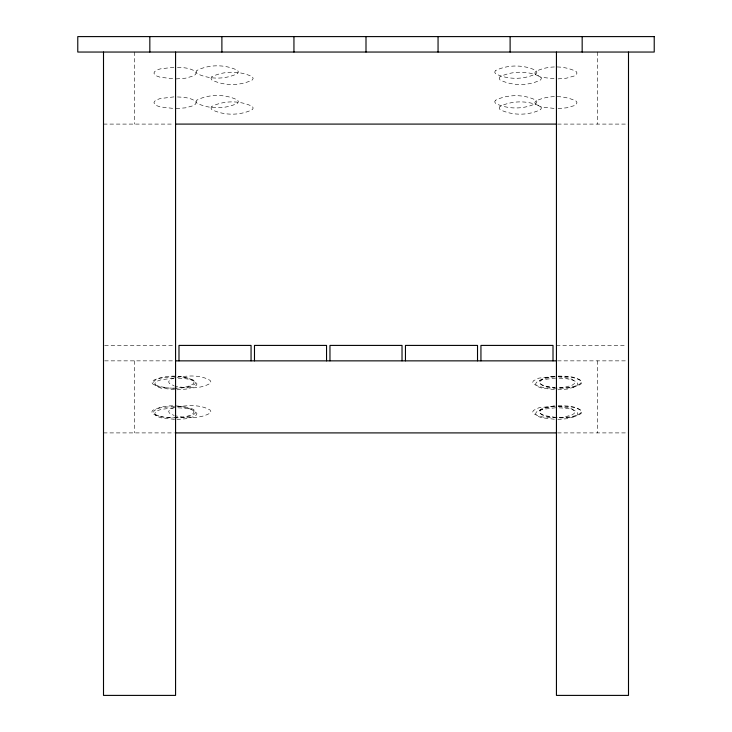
<?xml version="1.0" encoding="UTF-8"?>
<svg xmlns="http://www.w3.org/2000/svg" width="732" height="732" viewBox="0 0 732 732"><rect width="100%" height="100%" fill="white"/><g stroke="black" fill="none" stroke-linecap="round" stroke-linejoin="round"><path stroke-width="0.55" stroke-dasharray="3.66 2.75" d="M174.847 377.758L171.498 378.975L169.394 380.393L168.671 381.921L169.394 383.44L174.006 385.773M174.847 407.413L171.498 408.639L169.394 410.057L168.671 411.576L169.394 413.104L174.006 415.437M177.025 377.291C187.859 375.617 200.33 374.619 210.111 380.393L210.834 381.921L210.111 383.44C199.635 389.479 186.321 388.28 174.847 386.084M177.025 406.946C187.859 405.281 200.33 404.284 210.111 410.057L210.834 411.576L210.111 413.104C199.635 419.143 186.321 417.945 174.847 415.739M554.874 376.23L545.422 377.758L542.073 378.975L539.969 380.393L539.246 381.921L539.969 383.44L542.073 384.858L545.422 386.084L554.874 387.603M555.213 376.724L545.761 378.243L542.412 379.46L540.308 380.887L539.594 382.406L540.308 383.934L542.412 385.352L545.761 386.569L555.213 388.097M559.266 387.969L564.345 387.384L572.058 385.224L574.172 383.806L574.885 382.287L574.172 380.759L572.058 379.341L568.709 378.124L555.991 376.477M554.874 405.894L545.422 407.413L542.073 408.639L539.969 410.057L539.246 411.576L539.969 413.104L542.073 414.522L545.422 415.739L554.874 417.267M555.213 406.379L545.761 407.907L542.412 409.124L540.308 410.542L539.594 412.07L540.308 413.589L542.412 415.007L545.761 416.233L555.213 417.752M559.266 417.633L564.345 417.039L572.058 414.888L574.172 413.47L574.885 411.942L574.172 410.423L572.058 409.005L568.709 407.779L555.991 406.141M173.941 67.225L160.125 68.909L156.776 70.135L154.672 71.553L153.949 73.072L154.672 74.6L156.776 76.018L160.125 77.235L175.03 78.965M176.119 78.919L185.571 78.178L193.285 76.018L195.389 74.6L196.112 73.072L195.389 71.553C189.551 67.436 181.893 67.554 175.03 67.188M558.086 78.882L566.44 78.178L574.153 76.018L576.258 74.6L576.981 73.072L576.258 71.553C564.116 65.395 547.682 65.395 535.54 71.553L534.817 73.072L535.54 74.6L540.994 77.235L555.899 78.965M173.941 96.889L160.125 98.573L156.776 99.79L154.672 101.208L153.949 102.736L154.672 104.264L156.776 105.683L160.125 106.899L175.03 108.62M176.119 108.583L185.571 107.833L193.285 105.683L195.389 104.264L196.112 102.736L195.389 101.208C189.551 97.091 181.893 97.21 175.03 96.853M558.086 108.546L566.44 107.833L574.153 105.683L576.258 104.264L576.981 102.736L576.258 101.208C564.116 95.059 547.682 95.059 535.54 101.208L534.817 102.736L535.54 104.264L540.994 106.899L555.899 108.62M174.655 376.523L159.75 378.243L156.401 379.46L154.296 380.887L153.574 382.406L154.296 383.934L156.401 385.352L159.75 386.569L169.202 388.097M173.676 378.142L160.958 379.789L157.609 381.006L155.495 382.424L154.781 383.952L155.495 385.471L157.609 386.889L160.958 388.116L175.863 389.836M172.935 388.17C179.798 387.804 187.456 387.933 193.303 383.806L194.017 382.287L193.303 380.759L191.189 379.341L183.476 377.181L178.398 376.596M174.655 388.289C181.518 387.933 189.176 388.052 195.014 383.934L195.737 382.406L195.014 380.887C182.332 374.656 165.267 374.436 152.576 380.759L151.863 382.287L152.576 383.806C158.606 388.052 166.512 387.768 173.566 388.253M176.952 389.799L186.404 389.049L194.117 386.889L196.222 385.471L196.935 383.952L196.222 382.424C190.375 378.307 182.725 378.426 175.863 378.06M558.141 376.111C565.717 376.166 574.181 375.992 580.686 380.393L581.409 381.921L580.686 383.44C573.513 388.18 564.235 387.759 555.963 387.649M553.804 376.394L538.898 378.124L533.445 380.759L532.731 382.287L533.445 383.806C540.289 388.372 549.156 388.097 557.079 388.052M558.489 376.596C566.065 376.66 574.519 376.477 581.034 380.887L581.748 382.406L581.034 383.934C573.861 388.674 564.582 388.244 556.302 388.134M555.634 378.105L541.826 379.789L538.478 381.006L536.364 382.424L535.65 383.952L536.364 385.471L538.478 386.889L541.826 388.116L556.732 389.836M557.821 389.799L567.273 389.049L574.986 386.889L577.091 385.471L577.804 383.952L577.091 382.424C571.244 378.307 563.594 378.426 556.732 378.06M174.655 406.178L159.75 407.907L154.296 410.542L153.574 412.07L154.296 413.589L156.401 415.007L164.114 417.167M173.676 407.806L160.958 409.444L157.609 410.67L155.495 412.089L154.781 413.607L155.495 415.135L157.609 416.554L160.958 417.771L175.863 419.5M174.655 417.954C181.518 417.588 189.176 417.716 195.014 413.589L195.737 412.07L195.014 410.542L192.909 409.124L185.196 406.974L176.842 406.26M176.952 419.454L186.404 418.704L194.117 416.554L196.222 415.135L196.935 413.607L196.222 412.089C190.375 407.962 182.725 408.09 175.863 407.724M558.141 405.775C565.717 405.83 574.181 405.647 580.686 410.057L581.409 411.576L580.686 413.104C573.513 417.844 564.235 417.423 555.963 417.304M553.804 406.059L538.898 407.779L533.445 410.423L532.731 411.942L533.445 413.47C540.289 418.036 549.156 417.762 557.079 417.707M558.489 406.26C566.065 406.315 574.519 406.141 581.034 410.542L581.748 412.07L581.034 413.589C573.861 418.329 564.582 417.908 556.302 417.798M555.634 407.761L541.826 409.444L538.478 410.67L536.364 412.089L535.65 413.607L536.364 415.135L538.478 416.554L541.826 417.771L556.732 419.5M557.821 419.454L567.273 418.704L574.986 416.554L577.091 415.135L577.804 413.607L577.091 412.089C571.244 407.962 563.594 408.09 556.732 407.724M103.505 124.092L173.283 124.092M557.583 124.092L628.495 124.092M104.658 345.413L173.283 345.413M556.43 345.413L626.208 345.413M104.658 360.858L174.326 360.858M557.574 360.858L626.208 360.858M103.505 432.905L174.326 432.905M557.583 432.905L628.495 432.905M167.482 417.633C176.101 417.789 185.791 418.384 193.303 413.47L194.017 411.942L193.303 410.423C181.152 404.265 164.727 404.265 152.576 410.423L151.863 411.942L152.576 413.47C158.615 417.707 166.503 417.441 173.566 417.917M597.605 52.045L597.605 124.092M597.605 360.858L597.605 432.905M134.395 52.045L134.395 124.092M134.395 360.858L134.395 432.905M196.917 70.437L196.203 71.956L196.917 73.484C209.068 79.632 225.493 79.632 237.644 73.484L238.367 71.956L237.644 70.437C225.493 64.279 209.068 64.279 196.917 70.437M196.917 100.092L196.203 101.62L196.917 103.139C209.068 109.297 225.493 109.297 237.644 103.139L238.367 101.62L237.644 100.092C225.493 93.943 209.068 93.943 196.917 100.092M211.722 76.842L210.999 78.361L211.722 79.889C223.864 86.047 240.297 86.047 252.439 79.889L253.162 78.361L252.439 76.842C240.297 70.684 223.864 70.684 211.722 76.842M211.722 106.506L210.999 108.025L211.722 109.553C223.864 115.702 240.297 115.702 252.439 109.553L253.162 108.025L252.439 106.506C240.297 100.348 223.864 100.348 211.722 106.506M495.436 70.629L494.722 72.157L495.436 73.676C507.587 79.834 524.011 79.834 536.163 73.676L536.876 72.157L536.163 70.629C524.011 64.48 507.587 64.48 495.436 70.629M499.947 76.842L499.224 78.361L499.947 79.889C512.089 86.047 528.522 86.047 540.664 79.889L541.387 78.361L540.664 76.842C528.522 70.684 512.089 70.684 499.947 76.842M495.436 100.293L494.722 101.812L495.436 103.34C507.587 109.498 524.011 109.498 536.163 103.34L536.876 101.812L536.163 100.293C524.011 94.135 507.587 94.135 495.436 100.293M499.947 106.506L499.224 108.025L499.947 109.553C512.089 115.702 528.522 115.702 540.664 109.553L541.387 108.025L540.664 106.506C528.522 100.348 512.089 100.348 499.947 106.506"/><path stroke-width="1.1" d="M175.57 124.092L556.43 124.092M175.46 360.858L556.54 360.858M175.46 432.905L556.54 432.905M628.495 52.045L628.495 695.4L556.439 695.4L556.439 52.045M582.169 36.6L582.169 52.045M553.008 360.858L553.008 345.413L480.942 345.413L480.942 360.858M510.113 36.6L510.113 52.045M477.52 360.858L477.52 345.413L405.455 345.413L405.455 360.858M438.056 36.6L438.056 52.045M402.024 360.858L402.024 345.413L329.967 345.413L329.967 360.858M366 36.6L366 52.045M326.545 360.858L326.545 345.413L254.48 345.413L254.48 360.858M293.944 36.6L293.944 52.045M251.058 360.858L251.058 345.413L178.992 345.413L178.992 360.858M221.888 36.6L221.888 52.045M175.57 52.045L175.57 695.4L103.505 695.4L103.505 52.045M149.831 36.6L149.831 52.045M654.225 36.6L77.775 36.6L77.775 52.045L654.225 52.045L654.225 36.6"/></g></svg>
